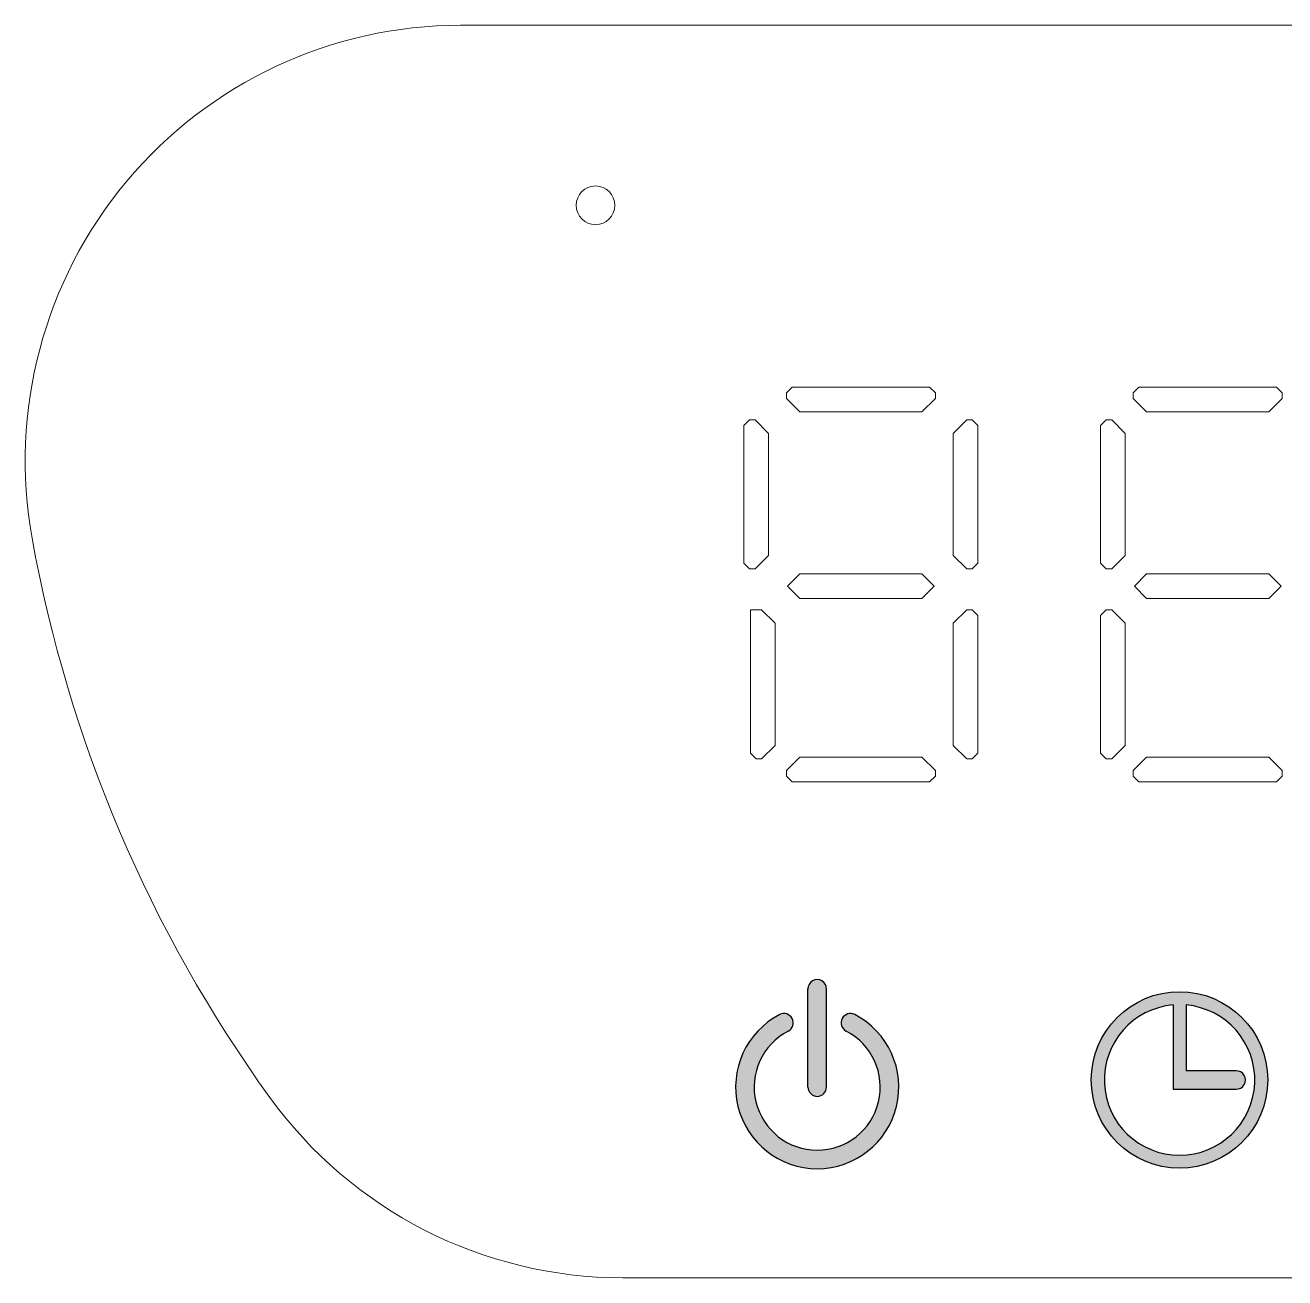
# Model space of a CAD drawing. Header units: inches. Extents: x -244 to 524, y 600 to 1121.
# Drawn here: x -240.14 to -191.26, y 921.97 to 970.56 of the extents above; entities that cross this region are included whole.
import ezdxf

# ---------------------------------------------------------------- set-up
doc = ezdxf.new("R2010")
doc.units = ezdxf.units.IN
doc.layers.add('1', color=7, linetype='Continuous', true_color=0xffffff)

# ---------------------------------------------------------------- blocks, each defined once
blk = doc.blocks.new('开关')
h = blk.add_hatch(color=253)
h.paths.add_polyline_path([(0.25, 2.66, 1), (-0.25, 2.638), (-0.25, 0, 1), (0.25, 0)])
h.paths.add_polyline_path([(1.01, 1.953, 1), (0.781, 1.509, -4.109347), (-0.781, 1.509, 1), (-1.01, 1.953, 4.109347)])
at = {"color": 253}
for p, q in [((-0.25, 0), (-0.25, 2.66)), ((0.25, 0), (0.25, 2.66))]:
    blk.add_line(p, q, dxfattribs=at)
for centre, radius, start, end in [((0, 2.649), 0.25, 357.5265, 182.4735), ((0, 0), 2.199, 117.3539, 62.6461), ((-0.896, 1.731), 0.25, 297.3539, 117.3539), ((0.896, 1.731), 0.25, 62.6461, 242.6461), ((0, 0), 1.699, 117.3539, 62.6461), ((0, 0), 0.25, 180, 0)]:
    blk.add_arc(centre, radius, start, end, dxfattribs=at)
blk = doc.blocks.new('时钟')
h = blk.add_hatch(color=253)
h.paths.add_polyline_path([(-2.378, 0, 1), (2.378, 0, 1)])
h.paths.add_polyline_path([(-0.175, 2.021), (-0.175, -0.25), (1.529, -0.25, 0.998898), (1.528, 0.25), (0.175, 0.25), (0.175, 2.021, -23.139181)], flags=16)
at = {"color": 253}
for p, q in [((-0.175, 2.021), (-0.175, -0.25)), ((0.175, 2.021), (0.175, 0.25)), ((1.528, 0.25), (0.175, 0.25)), ((-0.175, -0.25), (1.529, -0.25))]:
    blk.add_line(p, q, dxfattribs=at)
blk.add_circle((0, 0), 2.378, dxfattribs=at)
for centre, radius, start, end in [((0, 0), 2.028, 94.9492, 85.0508), ((1.528, 0), 0.25, 269.8737, 90)]:
    blk.add_arc(centre, radius, start, end, dxfattribs=at)

msp = doc.modelspace()

# ---------------------------------------------------------------- linework, layer by layer
at = {"layer": '1', "color": 7, "linetype": 'Continuous', "lineweight": 18}
for p, q in [((-136.564, 970.559), (-223.244, 970.559)), ((-210.601, 956.298), (-210.38, 956.519)), ((-210.601, 956.298), (-210.601, 956.084)), ((-205.041, 956.519), (-210.38, 956.519)), ((-205.041, 956.519), (-204.82, 956.298)), ((-204.82, 956.084), (-204.82, 956.298)), ((-197.139, 956.298), (-196.918, 956.519)), ((-197.139, 956.298), (-197.139, 956.084)), ((-191.579, 956.519), (-196.918, 956.519)), ((-191.579, 956.519), (-191.358, 956.298)), ((-191.358, 956.084), (-191.358, 956.298)), ((-210.08, 955.563), (-210.601, 956.084)), ((-204.82, 956.084), (-205.341, 955.563)), ((-196.618, 955.563), (-197.139, 956.084)), ((-191.358, 956.084), (-191.879, 955.563)), ((-210.08, 955.563), (-205.341, 955.563)), ((-196.618, 955.563), (-191.879, 955.563)), ((-212.252, 955.027), (-212.031, 955.249)), ((-212.252, 955.027), (-212.252, 949.689)), ((-211.817, 955.249), (-212.031, 955.249)), ((-211.817, 955.249), (-211.296, 954.727)), ((-204.124, 954.727), (-203.603, 955.249)), ((-203.389, 955.249), (-203.603, 955.249)), ((-203.389, 955.249), (-203.168, 955.027)), ((-203.168, 949.689), (-203.168, 955.027)), ((-198.409, 955.027), (-198.188, 955.249)), ((-198.409, 955.027), (-198.409, 949.689)), ((-197.974, 955.249), (-198.188, 955.249)), ((-197.974, 955.249), (-197.453, 954.727)), ((-211.296, 949.989), (-211.296, 954.727)), ((-204.124, 954.727), (-204.124, 949.989)), ((-197.453, 949.989), (-197.453, 954.727)), ((-211.296, 949.989), (-211.817, 949.467)), ((-203.603, 949.467), (-204.124, 949.989)), ((-197.453, 949.989), (-197.974, 949.467)), ((-212.031, 949.467), (-212.252, 949.689)), ((-212.031, 949.467), (-211.817, 949.467)), ((-203.603, 949.467), (-203.389, 949.467)), ((-203.168, 949.689), (-203.389, 949.467)), ((-198.188, 949.467), (-198.409, 949.689)), ((-198.188, 949.467), (-197.974, 949.467)), ((-210.558, 948.802), (-210.08, 949.28)), ((-205.341, 949.28), (-210.08, 949.28)), ((-205.341, 949.28), (-204.863, 948.802)), ((-197.096, 948.802), (-196.618, 949.28)), ((-191.879, 949.28), (-196.618, 949.28)), ((-191.879, 949.28), (-191.401, 948.802)), ((-210.08, 948.324), (-210.558, 948.802)), ((-204.863, 948.802), (-205.341, 948.324)), ((-196.618, 948.324), (-197.096, 948.802)), ((-191.401, 948.802), (-191.879, 948.324)), ((-210.08, 948.324), (-205.341, 948.324)), ((-196.618, 948.324), (-191.879, 948.324)), ((-211.563, 947.883), (-211.998, 947.883)), ((-211.998, 947.883), (-211.998, 942.323)), ((-211.563, 947.883), (-211.042, 947.361)), ((-204.124, 947.361), (-203.603, 947.883)), ((-203.389, 947.883), (-203.603, 947.883)), ((-203.389, 947.883), (-203.168, 947.661)), ((-203.168, 942.323), (-203.168, 947.661)), ((-198.409, 947.661), (-198.188, 947.883)), ((-198.409, 947.661), (-198.409, 942.323)), ((-197.974, 947.883), (-198.188, 947.883)), ((-197.974, 947.883), (-197.453, 947.361)), ((-211.042, 942.623), (-211.042, 947.361)), ((-204.124, 947.361), (-204.124, 942.623)), ((-197.453, 942.623), (-197.453, 947.361)), ((-211.042, 942.623), (-211.563, 942.101)), ((-203.603, 942.101), (-204.124, 942.623)), ((-197.453, 942.623), (-197.974, 942.101)), ((-211.777, 942.101), (-211.998, 942.323)), ((-211.777, 942.101), (-211.563, 942.101)), ((-210.601, 941.647), (-210.08, 942.168)), ((-205.341, 942.168), (-210.08, 942.168)), ((-205.341, 942.168), (-204.82, 941.647)), ((-203.603, 942.101), (-203.389, 942.101)), ((-203.168, 942.323), (-203.389, 942.101)), ((-198.188, 942.101), (-198.409, 942.323)), ((-198.188, 942.101), (-197.974, 942.101)), ((-197.139, 941.647), (-196.618, 942.168)), ((-191.879, 942.168), (-196.618, 942.168)), ((-191.879, 942.168), (-191.358, 941.647)), ((-210.601, 941.647), (-210.601, 941.433)), ((-204.82, 941.433), (-204.82, 941.647)), ((-197.139, 941.647), (-197.139, 941.433)), ((-191.358, 941.433), (-191.358, 941.647)), ((-210.38, 941.212), (-210.601, 941.433)), ((-210.38, 941.212), (-205.041, 941.212)), ((-204.82, 941.433), (-205.041, 941.212)), ((-196.918, 941.212), (-197.139, 941.433)), ((-196.918, 941.212), (-191.579, 941.212)), ((-191.358, 941.433), (-191.579, 941.212)), ((-216.954, 921.969), (-136.563, 921.969))]:
    msp.add_line(p, q, dxfattribs=at)
msp.add_circle((-218.01, 963.572), 0.75, dxfattribs=at)
for centre, radius, start, end in [((-223.244, 953.659), 16.9, 90, 190.2249), ((-187.595, 960.089), 53.125, 190.2249, 215.859), ((-216.954, 938.869), 16.9, 215.859, 270)]:
    msp.add_arc(centre, radius, start, end, dxfattribs=at)

# ---------------------------------------------------------------- block references
at = {"xscale": 1.44, "yscale": 1.44, "zscale": 1.44}
msp.add_blockref('开关', (-209.404, 929.367), dxfattribs=at)
at = {"color": 253, "xscale": 1.44, "yscale": 1.44, "zscale": 1.44}
msp.add_blockref('时钟', (-195.342, 929.643), dxfattribs=at)

doc.saveas('drawing.dxf')
